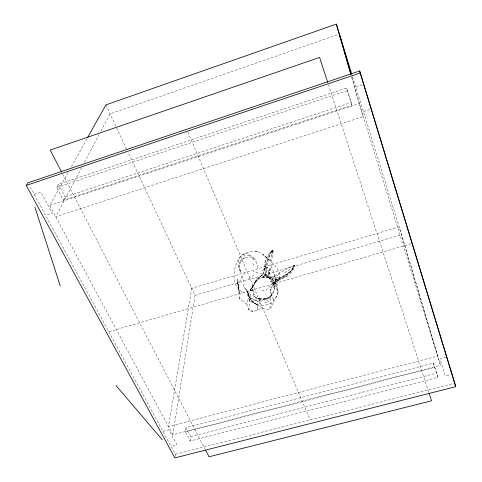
<?xml version="1.0" encoding="UTF-8"?>
<svg xmlns="http://www.w3.org/2000/svg" width="482" height="482" viewBox="0 0 482 482"><rect width="100%" height="100%" fill="white"/><g stroke="black" fill="none" stroke-linecap="round" stroke-linejoin="round"><path stroke-width="0.36" stroke-dasharray="2.41 1.81" d="M264.172 271.041C263.16 263.244 266.962 256.297 271.824 250.58L273.324 250.08L270.721 266.956L269.161 273.324L270.053 269.438L269.299 276.005L267.932 276.849L263.244 277.367L262.63 274.836L265.257 267.136L262.63 274.836L258.129 278.204L262.63 274.836L269.299 276.005L272.378 277.53L272.24 279.15L273.975 281.47L273.848 285.145L273.975 281.47L279.536 277.602L290.363 272.288L294.098 265.383L294.924 265.781L293.96 268.908L291.508 272.607L287.242 276.005L273.24 282.566L266.215 290.248L261.66 290.941M239.922 269.095L240.97 272.649L238.964 267.365L239.632 260.605M247.742 299.768L246.874 304.25L248.796 310.269L252.99 311.776L261.316 308.444L269.004 309.727L272.71 305.57L273.408 299.334L277.325 295.671L278.168 291.803L272.408 282.47L266.462 274.698L266.564 271.499L267.552 267.281L264.769 266.552M257.695 310.191L257.936 305.124L257.231 301.16L259.461 301.961L262.431 300.328L266.841 299.738L271.752 295.014L269.95 298.563L271.264 304.269L269.004 309.727M267.932 276.849L268.456 270.131M245.832 289.58L243.741 286.742L244.061 283.241L241.699 275.523M269.95 298.563L271.131 293.972L270.125 289.863L275.258 286.278L275.674 282.548L270.197 277.367M190.089 441.054L190.673 436.59L185.962 427.594L433.475 363.097L437.867 377.412L190.089 441.054L185.341 432.035L185.962 427.594M175.062 456.436L175.394 454.249L29.354 185.48M260.382 299.081L255.749 298.37L259.738 298.852L264.859 298.647L268.504 297.87L257.02 300.991L254.333 300.539L250.694 297.424L250.134 294.098L248.399 294.279L249.254 291.273L252.905 285.874L252.128 290.291L253.677 292.767L254.623 296.81L259.738 298.852L264.901 298.834L268.504 297.87C273.324 294.948 275.674 288.977 273.788 283.597M352.517 76.403L401.536 234.686L440.506 365.272L172.833 434.764L195.071 295.364L128.14 152.541M252.128 290.291L249.254 291.273L252.128 290.291L252.905 285.874L250.086 290.779L256.689 278.795L260.889 276.307M269.42 268.486L268.125 275.517L272.716 282.247L274.433 289.061L272.378 294.207L269.016 297.286L264.901 298.834M270.474 261.407L272.312 250.526L273.324 250.08L271.426 255.327M264.919 275.312L266.046 270.95L265.449 260.232M257.249 307.697L257.936 305.124L249.586 300.979L247.646 294.93L246.802 289.989L247.302 290.303C248.441 296.267 250.941 302.304 257.008 304.648C261.666 306.022 266.636 305.413 270.974 303.311C280.361 297.563 277.975 285.103 274.71 276.499L276.017 281.85L275.861 279.06L274.746 275.3L270.884 265.377M246.874 304.25L239.53 298.858L239.928 297.37L241.687 299.238M273.408 299.334L270.125 289.863L270.848 287.712L274.216 284.241L275.861 279.06M274.216 284.241L274.915 282.048L273.439 284.723L270.848 287.712M238.964 267.365L241.59 259.569L245.314 257.454L251.453 256.966L255.442 259.665L257.201 264.516L257.743 269.089M239.53 298.858L238.222 286.037L241.072 278.21L246.2 271.818M263.244 277.367C268.131 269.058 266.383 258.141 272.312 250.526L271.824 250.58L268.793 255.49L266.456 261.804L264.407 270.173L267.661 260.69L271.824 250.58M275.258 286.278L279.819 276.716C279.464 266.552 269.558 260.605 262.774 254.472L269.239 259.961C264.895 255.966 259.955 250.23 253.418 251.249C247.447 251.634 241.747 254.49 238.349 259.515C232.354 270.041 231.131 287.658 244.338 293.164M255.249 281.765L256.689 278.795M255.502 281.916L258.087 278.451L262.786 276.987L267.227 277.258L270.01 278.361L265.407 275.632L271.842 279.608L270.01 278.361L265.931 276.746L262.256 277.228L257.442 279.934L251.959 287.549L254.568 282.542L257.436 279.717L255.502 281.916L252.664 287.121L253.677 292.767L253.803 296.37L254.623 296.81M81.663 167.652L55.731 216.737L363.223 116.596L351.74 76.801M84.464 162.344L99.184 134.49M100.937 131.17L110.047 113.927L339.418 34.114M63.383 200.253L65.13 196.957L351.251 102.509L346.672 87.983L58.479 184.257L56.659 187.474L63.383 200.253L351.962 105.203L351.251 102.509M172.833 434.764L49.7 205.501L68.04 172.634M71.342 166.718L87.121 138.455M251.959 287.549L252.779 286.169M272.378 277.53L269.565 278.343L293.683 265.281L294.924 265.781C290.718 272.692 283.916 278.168 276.005 279.934L287.694 274.439M241.59 259.569L240.657 260.744L245.314 257.454L243.633 253.906L246.892 253.369L252.821 257.177L255.442 259.665M273.324 250.08L270.926 252.002L272.975 251.435M243.633 253.906C236.499 257.364 237.258 266.889 240.97 272.649M285.091 275.336L290.875 271.294L293.586 267.805C288.905 273.071 282.813 277.963 276.005 279.934M248.598 278.861L253.845 275.361M284.742 272.746L290.074 269.33M264.69 302.75L268.607 302.371L266.841 299.738L261.545 299.569L256.966 300.105L254.195 299.925L252.936 300.714L252.984 302.708M262.051 270.655L267.552 267.281M287.242 276.005L274.162 282.603L270.131 281.759L280.102 276.469M273.24 282.566L279.711 279.494M278.789 274.601L273.216 277.228L269.565 278.343M272.24 279.15L276.62 277.126M249.369 293.93L248.399 294.279L250.694 297.424M34.204 194.409L40.886 192.179L52.249 213.297L45.639 215.454M355.885 87.121L362.452 84.934M56.659 187.474L347.341 90.568L346.672 87.983M49.7 205.501L359.186 103.624L351.498 76.873M363.452 111.571L369.815 109.486M195.071 295.364L401.536 234.686M108.836 331.749L412.152 243.488M162.916 431.282L168.748 429.757L176.858 444.826L171.08 446.308M446.073 357.325L440.048 358.903L445.308 375.9L450.604 374.538M185.341 432.035L434.686 367.332L437.867 377.412M190.673 436.59L436.638 373.134M175.394 454.249L454.665 383.19M262.786 276.987L265.931 276.746M266.462 274.698L259.732 273.668L253.008 271.047M255.46 251.044L259.195 251.929M294.098 265.383L293.683 265.281L293.737 267.257M253.803 296.37L259.738 298.852M249.778 306.287L249.363 297.653L254.195 299.925M247.549 255.002L251.453 256.966M249.363 297.653L249.64 297.864L248.218 294.677L247.302 290.303L243.741 286.742M252.99 311.776L251.104 309.872L248.537 308.721L248.796 310.269M252.496 258.111L255.49 261.834M252.646 263.323L254.737 266.763M58.479 184.257L65.13 196.957M62.678 174.135L204.868 448.778M105.835 104.937L126.549 149.143M187.908 132.062L310.179 419.955M278.168 291.803L275.674 282.548M259.461 301.961L261.316 308.444M238.072 285.199L237.301 279.072L238.072 285.199L239.885 290.73M328.441 84.633L428.733 392.228M347.341 90.568L351.962 105.203M359.186 103.624L440.506 365.272M433.475 363.097L434.686 367.332M249.586 300.979L246.802 289.989M237.801 280.271L238.982 285.248M238.222 286.037L239.427 293.821L237.421 280.807M191.758 288.302L168.435 426.576L437.638 356.035L399.138 226.932L191.758 288.302M257.008 304.648L251.465 300.798L248.218 294.677L251.465 300.798L257.008 304.648"/><path stroke-width="0.72" d="M87.489 137.798L105.835 104.937L336.322 24.1L351.848 74.252M26.239 185.431L27.92 182.841L359.65 70.993L455.761 386.678L174.846 457.9L26.239 185.431L360.295 72.975M116.054 385.546L162.217 439.711M61.642 172.128L50.224 150.077L319.578 57.448L327.742 82.488M205.561 450.116L209.019 456.797L431.535 400.813L428.968 392.944M34.915 207.212L60.202 285.802M455.761 386.678L359.65 70.993M339.418 34.114L350.902 73.909M336.322 24.1L350.872 74.704"/></g></svg>
